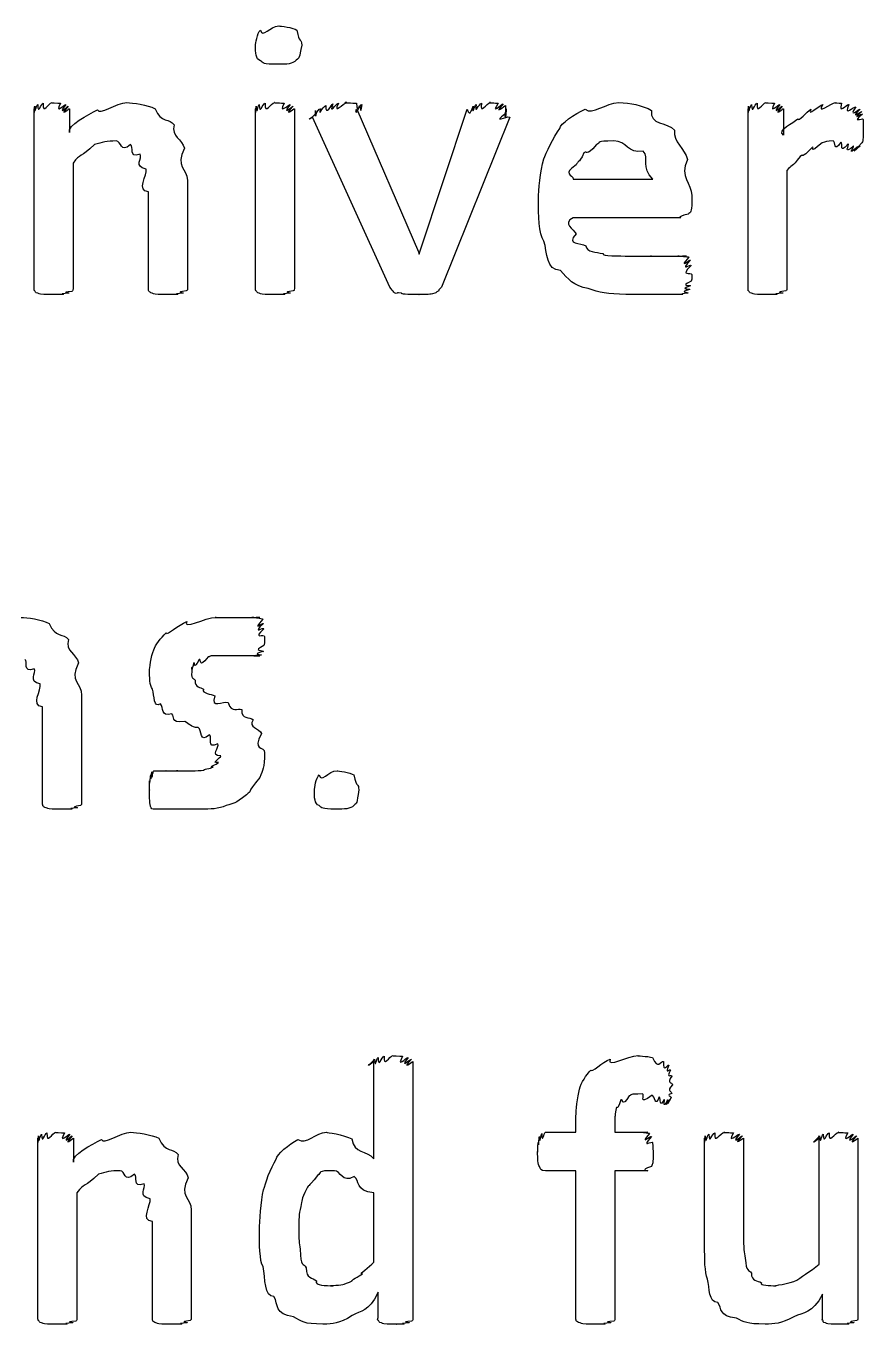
# Model space of a CAD drawing. Header units: millimetres. Extents: x 0 to 216, y 0 to 279.
# Drawn here: x 52.51 to 60.21, y 57.65 to 69.59 of the extents above; entities that cross this region are included whole.
import ezdxf

# ---------------------------------------------------------------- set-up
doc = ezdxf.new("R2010")
doc.units = ezdxf.units.MM
doc.layers.get('0').update_dxf_attribs({"linetype": 'CONTINUOUS'})

msp = doc.modelspace()

# ---------------------------------------------------------------- linework, layer by layer
at = {"color": 0}
for p, q in [((55.0471, 69.4147), (55.0471, 69.4147)), ((52.5847, 67.1766), (52.5847, 68.8301)), ((52.9096, 68.8301), (52.9096, 68.6096)), ((54.6227, 67.1766), (54.6227, 68.8301)), ((54.9811, 68.8301), (54.9811, 67.1766)), ((55.5554, 68.8248), (56.1234, 67.5128)), ((56.1344, 67.5128), (56.5697, 68.8248)), ((56.9281, 68.8301), (56.9281, 68.8301)), ((59.1552, 67.1766), (59.1552, 68.8301)), ((59.4801, 68.8301), (59.4801, 68.5878)), ((55.8588, 67.1876), (55.1476, 68.7532)), ((56.9613, 68.7532), (56.333, 67.1876)), ((60.2135, 68.6484), (60.2135, 68.6484)), ((52.9428, 68.3288), (52.9428, 67.1766)), ((59.5133, 68.2625), (59.5133, 67.1766)), ((53.9958, 68.1687), (53.9958, 67.1766)), ((57.5455, 68.18), (58.2785, 68.18)), ((53.6374, 67.1766), (53.6374, 68.0642)), ((58.637, 68.0311), (58.637, 67.9704)), ((58.5322, 67.8272), (57.5455, 67.8272)), ((56.1234, 67.5128), (56.1287, 67.491)), ((56.1287, 67.491), (56.1344, 67.5128)), ((53.0214, 63.4326), (53.0214, 62.4403)), ((52.663, 62.4403), (52.663, 63.3278)), ((54.7053, 62.9035), (54.7053, 62.9035)), ((55.572, 62.5616), (55.572, 62.5616)), ((55.7114, 59.1689), (55.7114, 60.0618)), ((56.0698, 60.0618), (56.0698, 57.7024)), ((58.4592, 59.847), (58.4592, 59.847)), ((57.5716, 59.4113), (57.5716, 59.5602)), ((57.93, 59.5217), (57.93, 59.4113)), ((57.2904, 59.4113), (57.5716, 59.4113)), ((57.93, 59.4113), (58.233, 59.4113)), ((52.6203, 57.7024), (52.6203, 59.3563)), ((52.9456, 59.3563), (52.9456, 59.1358)), ((58.7555, 58.3696), (58.7555, 59.3563)), ((59.1136, 59.3563), (59.1136, 58.4687)), ((59.8082, 58.1988), (59.8082, 59.3563)), ((60.1666, 59.3563), (60.1666, 57.7024)), ((57.5716, 59.0585), (57.2904, 59.0585)), ((57.5716, 57.7024), (57.5716, 59.0585)), ((58.233, 59.0585), (57.93, 59.0585)), ((57.93, 59.0585), (57.93, 57.7024)), ((52.9788, 58.8546), (52.9788, 57.7024)), ((55.7114, 58.2154), (55.7114, 58.8546)), ((54.0314, 58.6948), (54.0314, 57.7024)), ((53.6734, 57.7024), (53.6734, 58.59)), ((55.7498, 57.7081), (55.7498, 57.9395)), ((59.8413, 57.7024), (59.8413, 57.9229))]:
    msp.add_line(p, q, dxfattribs=at)
for points in [[(54.6227, 69.4147), (54.6227, 69.4214), (54.6365, 69.5262), (54.6668, 69.5523)], [(54.6668, 69.5523), (54.6848, 69.4725), (54.7564, 69.5911), (54.8375, 69.5911)], [(54.8375, 69.5911), (54.846, 69.5911), (54.9727, 69.5773), (55.003, 69.5523)], [(55.003, 69.5523), (55.0224, 69.4256), (55.0471, 69.4835), (55.0471, 69.4147)], [(54.6668, 69.2711), (54.6227, 69.2848), (54.6227, 69.3441), (54.6227, 69.4147)], [(55.0471, 69.4147), (55.0224, 69.2891), (55.0305, 69.3014), (54.9973, 69.2767)], [(54.9973, 69.2767), (54.9603, 69.2383), (54.912, 69.2383), (54.8322, 69.2383)], [(54.8322, 69.2383), (54.6806, 69.2383), (54.6957, 69.2492), (54.6668, 69.2711)], [(52.5847, 68.8301), (52.5847, 68.738), (52.5861, 68.8439), (52.59, 68.8523)], [(52.59, 68.8523), (52.5914, 68.7532), (52.6023, 68.8647), (52.6175, 68.8689)], [(52.6175, 68.8689), (52.6203, 68.7641), (52.6479, 68.8799), (52.6673, 68.8799)], [(52.6673, 68.8799), (52.6616, 68.767), (52.717, 68.8855), (52.7498, 68.8855)], [(52.7498, 68.8855), (52.7237, 68.8855), (52.8052, 68.8827), (52.8271, 68.8799)], [(52.8271, 68.8799), (52.7678, 68.7641), (52.8655, 68.8756), (52.8768, 68.8689)], [(52.8768, 68.8689), (52.79, 68.7532), (52.8948, 68.859), (52.8987, 68.8523)], [(52.8987, 68.8523), (52.801, 68.738), (52.9096, 68.8372), (52.9096, 68.8301)], [(52.9096, 68.6096), (52.8891, 68.6788), (53.0835, 68.7751), (53.1689, 68.8192)], [(53.1689, 68.8192), (53.1798, 68.767), (53.3467, 68.8855), (53.4388, 68.8855)], [(53.4388, 68.8855), (53.4913, 68.8855), (53.6279, 68.8661), (53.6981, 68.8301)], [(53.6981, 68.8301), (53.7531, 68.694), (53.8304, 68.7433), (53.8745, 68.6816)], [(54.6227, 68.8301), (54.6227, 68.738), (54.6241, 68.8439), (54.6283, 68.8523)], [(54.6283, 68.8523), (54.6336, 68.7532), (54.6446, 68.8647), (54.6559, 68.8689)], [(54.6559, 68.8689), (54.6587, 68.7641), (54.6887, 68.8799), (54.7109, 68.8799)], [(54.7109, 68.8799), (54.7067, 68.767), (54.7659, 68.8855), (54.7991, 68.8855)], [(54.7991, 68.8855), (54.7769, 68.8855), (54.8651, 68.8827), (54.8873, 68.8799)], [(54.8873, 68.8799), (54.8238, 68.7641), (54.9314, 68.8756), (54.9423, 68.8689)], [(54.9423, 68.8689), (54.8499, 68.7532), (54.966, 68.859), (54.9698, 68.8523)], [(54.9698, 68.8523), (54.8612, 68.738), (54.9811, 68.8372), (54.9811, 68.8301)], [(55.1751, 68.8139), (55.1699, 68.7268), (55.1889, 68.8262), (55.2192, 68.8301)], [(55.1808, 68.7917), (55.1699, 68.7158), (55.1751, 68.8097), (55.1751, 68.8139)], [(55.2192, 68.8301), (55.1988, 68.7419), (55.2358, 68.8495), (55.269, 68.858)], [(55.269, 68.858), (55.2648, 68.7557), (55.324, 68.8703), (55.335, 68.8742)], [(55.335, 68.8742), (55.2909, 68.7641), (55.3653, 68.8799), (55.3847, 68.8799)], [(55.3847, 68.8799), (55.3311, 68.767), (55.4316, 68.8855), (55.462, 68.8855)], [(55.462, 68.8855), (55.397, 68.8855), (55.5279, 68.8827), (55.5502, 68.8799)], [(55.5777, 68.8523), (55.5336, 68.738), (55.5473, 68.8358), (55.5554, 68.8248)], [(55.5502, 68.8799), (55.5583, 68.7641), (55.5886, 68.8756), (55.5995, 68.8689)], [(55.5995, 68.8689), (55.5805, 68.7532), (55.6024, 68.859), (55.5777, 68.8523)], [(56.5697, 68.8248), (56.599, 68.738), (56.6166, 68.8439), (56.6251, 68.8523)], [(56.6251, 68.8523), (56.6138, 68.7532), (56.6416, 68.8647), (56.6526, 68.8689)], [(56.6526, 68.8689), (56.636, 68.7641), (56.6801, 68.8799), (56.702, 68.8799)], [(56.702, 68.8799), (56.6801, 68.767), (56.7517, 68.8855), (56.7849, 68.8855)], [(56.7849, 68.8855), (56.7422, 68.8855), (56.8371, 68.8827), (56.8565, 68.8799)], [(56.8565, 68.8799), (56.7792, 68.7641), (56.8896, 68.877), (56.9006, 68.8742)], [(56.9006, 68.8742), (56.8015, 68.7557), (56.9186, 68.8647), (56.9225, 68.858)], [(56.9225, 68.7973), (56.9225, 68.7049), (56.92, 68.7874), (56.9172, 68.7807)], [(56.9225, 68.858), (56.9253, 68.7419), (56.9281, 68.8414), (56.9281, 68.8301)], [(56.9281, 68.8139), (56.9253, 68.7158), (56.9253, 68.804), (56.9225, 68.7973)], [(56.9281, 68.8301), (56.9253, 68.7268), (56.9281, 68.8206), (56.9281, 68.8139)], [(57.4241, 68.6484), (57.4202, 68.6869), (57.5635, 68.7836), (57.6559, 68.8248)], [(57.6559, 68.8248), (57.7219, 68.767), (57.8499, 68.8855), (57.9646, 68.8855)], [(57.9646, 68.8855), (58.0704, 68.8855), (58.1822, 68.8605), (58.2676, 68.8139)], [(58.2676, 68.8139), (58.2401, 68.676), (58.4218, 68.7091), (58.4771, 68.6319)], [(59.1552, 68.8301), (59.1552, 68.738), (59.1566, 68.8439), (59.1605, 68.8523)], [(59.1605, 68.8523), (59.1619, 68.7532), (59.1728, 68.8647), (59.188, 68.8689)], [(59.188, 68.8689), (59.1908, 68.7641), (59.2183, 68.8799), (59.2377, 68.8799)], [(59.2377, 68.8799), (59.2321, 68.767), (59.2875, 68.8855), (59.3203, 68.8855)], [(59.3203, 68.8855), (59.2942, 68.8855), (59.3757, 68.8827), (59.3975, 68.8799)], [(59.3975, 68.8799), (59.3383, 68.7641), (59.436, 68.8756), (59.4473, 68.8689)], [(59.4473, 68.8689), (59.3605, 68.7532), (59.4653, 68.859), (59.4692, 68.8523)], [(59.4692, 68.8523), (59.3714, 68.738), (59.4801, 68.8372), (59.4801, 68.8301)], [(59.6124, 68.7366), (59.6209, 68.7049), (59.6967, 68.8026), (59.7337, 68.8248)], [(59.7337, 68.8248), (59.6953, 68.749), (59.8068, 68.8605), (59.8442, 68.8689)], [(59.8442, 68.8689), (59.7726, 68.767), (59.9225, 68.8855), (59.9599, 68.8855)], [(59.9599, 68.8855), (59.9405, 68.8855), (59.993, 68.8827), (60.0149, 68.8799)], [(60.0149, 68.8799), (59.9846, 68.7641), (60.059, 68.8756), (60.0812, 68.8689)], [(60.0812, 68.8689), (60.0329, 68.749), (60.1278, 68.8538), (60.1472, 68.8467)], [(60.1472, 68.8467), (60.0699, 68.7338), (60.1775, 68.8315), (60.1857, 68.8248)], [(60.1857, 68.8248), (60.0837, 68.7201), (60.1984, 68.8097), (60.2022, 68.8026)], [(60.2022, 68.8026), (60.0922, 68.7091), (60.2079, 68.7917), (60.2079, 68.7807)], [(53.8745, 68.6816), (53.8413, 68.5726), (53.9489, 68.5504), (53.9679, 68.4664)], [(55.1476, 68.7532), (55.0594, 68.694), (55.1836, 68.7807), (55.1808, 68.7917)], [(56.9172, 68.7807), (56.8015, 68.6897), (56.9309, 68.7641), (56.9613, 68.7532)], [(59.4801, 68.5878), (59.4198, 68.6319), (59.5711, 68.6992), (59.6124, 68.7366)], [(60.2079, 68.7807), (60.095, 68.6869), (60.2135, 68.7532), (60.2135, 68.731)], [(60.2135, 68.731), (60.2135, 68.6456), (60.2135, 68.6841), (60.2135, 68.6484)], [(57.2752, 68.3673), (57.2946, 68.4142), (57.361, 68.5712), (57.4241, 68.6484)], [(58.4771, 68.6319), (58.4673, 68.5214), (58.572, 68.4636), (58.5982, 68.3616)], [(60.2135, 68.5655), (60.2135, 68.5327), (60.2093, 68.5271), (60.2022, 68.5161)], [(60.2135, 68.6484), (60.2135, 68.5768), (60.2135, 68.5878), (60.2135, 68.5655)], [(53.1414, 68.4996), (53.0105, 68.374), (53.0119, 68.4237), (52.9428, 68.3288)], [(53.3396, 68.5327), (53.2571, 68.5327), (53.2074, 68.5214), (53.1414, 68.4996)], [(53.4719, 68.4996), (53.3742, 68.4142), (53.3908, 68.5327), (53.3396, 68.5327)], [(53.5601, 68.4114), (53.4472, 68.374), (53.5079, 68.4802), (53.4719, 68.4996)], [(53.9679, 68.4664), (53.8773, 68.29), (53.9958, 68.2858), (53.9958, 68.1687)], [(57.7603, 68.4996), (57.6559, 68.374), (57.6778, 68.4555), (57.6446, 68.4223)], [(57.9205, 68.5327), (57.7465, 68.5327), (57.8072, 68.5214), (57.7603, 68.4996)], [(58.1903, 68.4389), (58.0443, 68.4142), (58.0415, 68.5327), (57.9205, 68.5327)], [(58.2785, 68.18), (58.1656, 68.29), (58.2524, 68.3754), (58.1903, 68.4389)], [(59.7447, 68.472), (59.6318, 68.3563), (59.6745, 68.4251), (59.6346, 68.3891)], [(59.8385, 68.5161), (59.6981, 68.3962), (59.7778, 68.4939), (59.7447, 68.472)], [(59.9376, 68.5327), (59.8784, 68.5327), (59.8717, 68.5271), (59.8385, 68.5161)], [(60.0093, 68.5214), (59.9376, 68.4142), (59.9627, 68.5327), (59.9376, 68.5327)], [(60.0756, 68.5052), (59.9846, 68.4029), (60.0343, 68.5176), (60.0093, 68.5214)], [(60.1253, 68.4886), (60.022, 68.392), (60.0936, 68.501), (60.0756, 68.5052)], [(60.1638, 68.483), (60.0509, 68.381), (60.1391, 68.4844), (60.1253, 68.4886)], [(60.1857, 68.4886), (60.0728, 68.381), (60.1747, 68.483), (60.1638, 68.483)], [(60.2022, 68.5161), (60.0837, 68.392), (60.1927, 68.4953), (60.1857, 68.4886)], [(53.6152, 68.2734), (53.4956, 68.2971), (53.5852, 68.374), (53.5601, 68.4114)], [(57.2258, 67.9979), (57.2258, 68.0766), (57.2424, 68.2569), (57.2752, 68.3673)], [(57.6446, 68.4223), (57.5924, 68.3122), (57.591, 68.3563), (57.573, 68.3122)], [(58.5982, 68.3616), (58.5184, 68.1976), (58.637, 68.1482), (58.637, 68.0311)], [(59.6346, 68.3891), (59.5545, 68.2858), (59.5574, 68.3137), (59.5133, 68.2625)], [(53.6374, 68.0642), (53.5217, 68.0724), (53.6293, 68.2212), (53.6152, 68.2734)], [(57.573, 68.3122), (57.4379, 68.2265), (57.5455, 68.2265), (57.5455, 68.18)], [(57.2752, 67.612), (57.2258, 67.6755), (57.2258, 67.8505), (57.2258, 67.9979)], [(58.637, 67.9704), (58.637, 67.8713), (58.626, 67.8822), (58.6038, 67.86)], [(58.6038, 67.86), (58.4743, 67.8272), (58.5569, 67.8272), (58.5322, 67.8272)], [(57.5455, 67.8272), (57.4379, 67.7718), (57.5539, 67.7224), (57.573, 67.6783)], [(57.4298, 67.3421), (57.2946, 67.3421), (57.3112, 67.5047), (57.2752, 67.612)], [(57.573, 67.6783), (57.4753, 67.5693), (57.6199, 67.601), (57.6612, 67.5679)], [(57.6612, 67.5679), (57.6735, 67.5072), (57.755, 67.5143), (57.821, 67.4963)], [(57.821, 67.4963), (57.8058, 67.4744), (57.967, 67.4744), (58.0637, 67.4744)], [(58.0637, 67.4744), (58.0969, 67.4744), (58.2083, 67.4744), (58.2676, 67.4744)], [(58.2676, 67.4744), (58.214, 67.4744), (58.3752, 67.4744), (58.4165, 67.4744)], [(58.4165, 67.4744), (58.4165, 67.4744), (58.4951, 67.4744), (58.5212, 67.4744)], [(58.5212, 67.4744), (58.4715, 67.4744), (58.572, 67.4744), (58.5872, 67.4744)], [(58.5872, 67.4744), (58.4962, 67.4744), (58.6052, 67.4702), (58.6094, 67.4631)], [(58.6094, 67.4631), (58.5075, 67.3446), (58.6218, 67.4494), (58.626, 67.4356)], [(58.626, 67.4356), (58.5156, 67.3199), (58.6313, 67.4081), (58.6313, 67.3862)], [(58.6313, 67.3862), (58.5184, 67.2758), (58.637, 67.3365), (58.637, 67.3033)], [(57.6834, 67.1766), (57.5483, 67.1946), (57.4985, 67.2677), (57.4298, 67.3421)], [(58.637, 67.3033), (58.637, 67.2207), (58.6341, 67.2606), (58.6313, 67.2426)], [(52.59, 67.1544), (52.5847, 67.1505), (52.5847, 67.1682), (52.5847, 67.1766)], [(52.6175, 67.1326), (52.5956, 67.1354), (52.597, 67.1463), (52.59, 67.1544)], [(52.6729, 67.1216), (52.6203, 67.1241), (52.6313, 67.1283), (52.6175, 67.1326)], [(52.9043, 67.1326), (52.7858, 67.1241), (52.874, 67.1241), (52.8493, 67.1216)], [(52.9318, 67.1491), (52.8119, 67.1354), (52.9181, 67.1393), (52.9043, 67.1326)], [(52.9428, 67.1766), (52.9399, 67.1463), (52.9389, 67.1558), (52.9318, 67.1491)], [(53.643, 67.1491), (53.6388, 67.1463), (53.6374, 67.1657), (53.6374, 67.1766)], [(53.6706, 67.1326), (53.6497, 67.1354), (53.6497, 67.1449), (53.643, 67.1491)], [(53.7256, 67.1216), (53.6758, 67.1241), (53.6843, 67.1283), (53.6706, 67.1326)], [(53.957, 67.1326), (53.8413, 67.1241), (53.9267, 67.1241), (53.902, 67.1216)], [(53.9845, 67.1544), (53.866, 67.1354), (53.9708, 67.1393), (53.957, 67.1326)], [(53.9958, 67.1766), (53.9958, 67.1505), (53.9916, 67.1615), (53.9845, 67.1544)], [(54.6283, 67.1544), (54.6227, 67.1505), (54.6227, 67.1682), (54.6227, 67.1766)], [(54.6559, 67.1326), (54.6336, 67.1354), (54.635, 67.1463), (54.6283, 67.1544)], [(54.7109, 67.1216), (54.6587, 67.1241), (54.6696, 67.1283), (54.6559, 67.1326)], [(54.9423, 67.1326), (54.8238, 67.1241), (54.912, 67.1241), (54.8873, 67.1216)], [(54.9698, 67.1544), (54.8499, 67.1354), (54.9561, 67.1393), (54.9423, 67.1326)], [(54.9811, 67.1766), (54.9783, 67.1505), (54.9769, 67.1615), (54.9698, 67.1544)], [(55.9248, 67.1326), (55.8973, 67.1241), (55.8945, 67.1463), (55.8588, 67.1876)], [(55.9636, 67.1326), (55.9153, 67.1354), (55.9361, 67.1393), (55.9248, 67.1326)], [(56.0243, 67.1216), (55.9442, 67.1241), (55.9774, 67.1283), (55.9636, 67.1326)], [(56.2723, 67.1326), (56.2391, 67.1241), (56.2363, 67.1241), (56.2116, 67.1216)], [(56.3107, 67.1544), (56.2723, 67.1354), (56.2903, 67.1393), (56.2723, 67.1326)], [(56.333, 67.1876), (56.2903, 67.1505), (56.3217, 67.1615), (56.3107, 67.1544)], [(58.0305, 67.1216), (57.8651, 67.1216), (57.7825, 67.1393), (57.6834, 67.1766)], [(58.6038, 67.1326), (58.4937, 67.1216), (58.5819, 67.1216), (58.5488, 67.1216)], [(58.6204, 67.1657), (58.5047, 67.1393), (58.6109, 67.1435), (58.6038, 67.1326)], [(58.626, 67.1985), (58.5114, 67.1615), (58.6232, 67.1766), (58.6204, 67.1657)], [(58.6313, 67.2426), (58.5156, 67.1876), (58.6285, 67.2123), (58.626, 67.1985)], [(59.1605, 67.1544), (59.1552, 67.1505), (59.1552, 67.1682), (59.1552, 67.1766)], [(59.188, 67.1326), (59.1661, 67.1354), (59.1675, 67.1463), (59.1605, 67.1544)], [(59.2434, 67.1216), (59.1908, 67.1241), (59.2018, 67.1283), (59.188, 67.1326)], [(59.4748, 67.1326), (59.3563, 67.1241), (59.4445, 67.1241), (59.4198, 67.1216)], [(59.5023, 67.1544), (59.3824, 67.1354), (59.4886, 67.1393), (59.4748, 67.1326)], [(59.5133, 67.1766), (59.5104, 67.1505), (59.5094, 67.1615), (59.5023, 67.1544)], [(52.7611, 67.1216), (52.6687, 67.1216), (52.6976, 67.1216), (52.6729, 67.1216)], [(52.8493, 67.1216), (52.7389, 67.1216), (52.7967, 67.1216), (52.7611, 67.1216)], [(53.8194, 67.1216), (53.7228, 67.1216), (53.7503, 67.1216), (53.7256, 67.1216)], [(53.902, 67.1216), (53.793, 67.1216), (53.8522, 67.1216), (53.8194, 67.1216)], [(54.7991, 67.1216), (54.7067, 67.1216), (54.7356, 67.1216), (54.7109, 67.1216)], [(54.8873, 67.1216), (54.7769, 67.1216), (54.8351, 67.1216), (54.7991, 67.1216)], [(56.1178, 67.1216), (55.9964, 67.1216), (56.049, 67.1216), (56.0243, 67.1216)], [(56.2116, 67.1216), (56.0698, 67.1216), (56.1538, 67.1216), (56.1178, 67.1216)], [(58.2454, 67.1216), (58.0746, 67.1216), (58.1078, 67.1216), (58.0305, 67.1216)], [(58.4218, 67.1216), (58.324, 67.1216), (58.3117, 67.1216), (58.2454, 67.1216)], [(58.5488, 67.1216), (58.4274, 67.1216), (58.4729, 67.1216), (58.4218, 67.1216)], [(59.3316, 67.1216), (59.2391, 67.1216), (59.2681, 67.1216), (59.2434, 67.1216)], [(59.4198, 67.1216), (59.3094, 67.1216), (59.3672, 67.1216), (59.3316, 67.1216)], [(52.4648, 64.1491), (52.517, 64.1491), (52.6535, 64.1297), (52.7237, 64.0941)], [(53.9888, 64.1103), (53.9517, 64.0306), (54.1556, 64.1491), (54.259, 64.1491)], [(54.259, 64.1491), (54.2163, 64.1491), (54.3472, 64.1491), (54.3913, 64.1491)], [(54.3913, 64.1491), (54.4216, 64.1491), (54.4752, 64.1491), (54.5123, 64.1491)], [(54.5123, 64.1491), (54.4961, 64.1491), (54.58, 64.1491), (54.6061, 64.1491)], [(54.6061, 64.1491), (54.5469, 64.1491), (54.6502, 64.1491), (54.6612, 64.1491)], [(54.6612, 64.1491), (54.573, 64.1491), (54.6848, 64.1435), (54.6887, 64.1325)], [(52.7237, 64.0941), (52.7787, 63.9576), (52.856, 64.0073), (52.9001, 63.9452)], [(53.8014, 64.0059), (53.8014, 63.9794), (53.9143, 64.0842), (53.9888, 64.1103)], [(54.6887, 64.1325), (54.58, 64.0084), (54.6943, 64.1078), (54.6943, 64.0941)], [(54.6943, 64.0941), (54.5842, 63.9837), (54.7, 64.0662), (54.7, 64.0443)], [(54.7, 64.0443), (54.5867, 63.9424), (54.7053, 64.0016), (54.7053, 63.9727)], [(52.9001, 63.9452), (52.8669, 63.8362), (52.9745, 63.8143), (52.9939, 63.73)], [(53.6857, 63.8514), (53.6981, 63.8912), (53.7489, 63.9618), (53.8014, 64.0059)], [(54.7053, 63.9727), (54.7053, 63.8845), (54.7028, 63.9149), (54.7, 63.8898)], [(53.6469, 63.6693), (53.6469, 63.6598), (53.6593, 63.7963), (53.6857, 63.8514)], [(54.1874, 63.7854), (54.0907, 63.6669), (54.1267, 63.7741), (54.1045, 63.7632)], [(54.3084, 63.7963), (54.1609, 63.7963), (54.223, 63.7921), (54.1874, 63.7854)], [(54.4463, 63.7963), (54.3747, 63.7963), (54.3595, 63.7963), (54.3084, 63.7963)], [(54.5511, 63.7963), (54.4544, 63.7963), (54.4862, 63.7963), (54.4463, 63.7963)], [(54.6227, 63.7963), (54.5137, 63.7963), (54.58, 63.7963), (54.5511, 63.7963)], [(54.6612, 63.7963), (54.5511, 63.7963), (54.6407, 63.7963), (54.6227, 63.7963)], [(54.6777, 63.8016), (54.5648, 63.7963), (54.6682, 63.7963), (54.6612, 63.7963)], [(54.6943, 63.8348), (54.5758, 63.8073), (54.6848, 63.8087), (54.6777, 63.8016)], [(54.7, 63.8898), (54.5842, 63.8362), (54.6971, 63.8485), (54.6943, 63.8348)], [(52.5861, 63.675), (52.4729, 63.6379), (52.5336, 63.7438), (52.4979, 63.7632)], [(52.6411, 63.537), (52.5212, 63.5607), (52.6108, 63.6379), (52.5861, 63.675)], [(52.9939, 63.73), (52.9029, 63.5536), (53.0214, 63.5497), (53.0214, 63.4326)], [(53.6744, 63.4877), (53.6469, 63.5233), (53.6469, 63.5991), (53.6469, 63.6693)], [(54.0551, 63.73), (54.0247, 63.6228), (54.0385, 63.7053), (54.0385, 63.6916)], [(54.0385, 63.6916), (54.0247, 63.5607), (54.0466, 63.6034), (54.066, 63.5702)], [(54.1045, 63.7632), (54.0466, 63.6489), (54.066, 63.7438), (54.0551, 63.73)], [(54.066, 63.5702), (54.066, 63.4986), (54.1129, 63.5123), (54.1433, 63.4877)], [(52.663, 63.3278), (52.5473, 63.336), (52.6549, 63.4848), (52.6411, 63.537)], [(53.7464, 63.3554), (53.6829, 63.3028), (53.6924, 63.4351), (53.6744, 63.4877)], [(54.1433, 63.4877), (54.1281, 63.4503), (54.2107, 63.445), (54.2477, 63.427)], [(54.2477, 63.427), (54.205, 63.2961), (54.3278, 63.3885), (54.3691, 63.3663)], [(53.8508, 63.2615), (53.7464, 63.2298), (53.7792, 63.318), (53.7464, 63.3554)], [(54.3691, 63.3663), (54.4079, 63.2562), (54.4544, 63.325), (54.4961, 63.3003)], [(53.9722, 63.1899), (53.8233, 63.179), (53.891, 63.2354), (53.8508, 63.2615)], [(54.0935, 63.1349), (54.0247, 63.1377), (54.0163, 63.1705), (53.9722, 63.1899)], [(54.4961, 63.3003), (54.4876, 63.2037), (54.5705, 63.2425), (54.6005, 63.2065)], [(54.6005, 63.2065), (54.5511, 63.1349), (54.6587, 63.1306), (54.6777, 63.0798)], [(54.1983, 63.0686), (54.1016, 62.9832), (54.1334, 63.1155), (54.0935, 63.1349)], [(54.2756, 62.986), (54.1651, 62.9363), (54.2315, 63.0467), (54.1983, 63.0686)], [(54.6777, 63.0798), (54.5867, 62.9172), (54.7053, 62.9722), (54.7053, 62.9035)], [(54.3031, 62.8756), (54.2011, 62.8731), (54.2932, 62.9557), (54.2756, 62.986)], [(54.2809, 62.8153), (54.2011, 62.8068), (54.3031, 62.8537), (54.3031, 62.8756)], [(54.7053, 62.9035), (54.7053, 62.7627), (54.6901, 62.7433), (54.6612, 62.6773)], [(53.6582, 62.6992), (53.6582, 62.6085), (53.6649, 62.7228), (53.6691, 62.7271)], [(53.6691, 62.7271), (53.6649, 62.6195), (53.6773, 62.738), (53.6857, 62.738)], [(53.6857, 62.738), (53.6829, 62.738), (53.7104, 62.738), (53.7298, 62.738)], [(53.7298, 62.738), (53.7242, 62.738), (53.7753, 62.738), (53.8014, 62.738)], [(53.8014, 62.738), (53.7792, 62.738), (53.8649, 62.738), (53.9062, 62.738)], [(53.9062, 62.738), (53.8593, 62.738), (53.9916, 62.738), (54.0438, 62.738)], [(54.0438, 62.738), (54.0688, 62.738), (54.1182, 62.7394), (54.1486, 62.7433)], [(54.1486, 62.7433), (54.132, 62.7489), (54.2092, 62.7599), (54.2315, 62.7712)], [(54.2315, 62.7712), (54.1761, 62.7712), (54.2699, 62.7959), (54.2809, 62.8153)], [(55.2083, 62.6992), (55.2221, 62.6195), (55.2923, 62.738), (55.3738, 62.738)], [(55.3738, 62.738), (55.3766, 62.738), (55.4976, 62.7242), (55.5279, 62.6992)], [(53.6469, 62.6442), (53.6497, 62.5796), (53.654, 62.6844), (53.6582, 62.6992)], [(53.6469, 62.5616), (53.6469, 62.5355), (53.6469, 62.6223), (53.6469, 62.6442)], [(54.6612, 62.6773), (54.5317, 62.5175), (54.5952, 62.5616), (54.5402, 62.5175)], [(55.1642, 62.5616), (55.1642, 62.5725), (55.178, 62.6773), (55.2083, 62.6992)], [(55.5279, 62.6992), (55.553, 62.5725), (55.572, 62.6304), (55.572, 62.5616)], [(53.6526, 62.4293), (53.6469, 62.4473), (53.6469, 62.5066), (53.6469, 62.5616)], [(54.5402, 62.5175), (54.4255, 62.4293), (54.4255, 62.4403), (54.3525, 62.4184)], [(55.2083, 62.4184), (55.1642, 62.4321), (55.1642, 62.4914), (55.1642, 62.5616)], [(55.572, 62.5616), (55.553, 62.4321), (55.5569, 62.4431), (55.5279, 62.4184)], [(52.6687, 62.4127), (52.6644, 62.4099), (52.663, 62.4293), (52.663, 62.4403)], [(52.6962, 62.3962), (52.6754, 62.399), (52.6754, 62.4085), (52.6687, 62.4127)], [(52.7512, 62.3852), (52.7018, 62.388), (52.7099, 62.3919), (52.6962, 62.3962)], [(52.8451, 62.3852), (52.7484, 62.3852), (52.7763, 62.3852), (52.7512, 62.3852)], [(52.9276, 62.3852), (52.8189, 62.3852), (52.8782, 62.3852), (52.8451, 62.3852)], [(52.983, 62.3962), (52.8669, 62.388), (52.9527, 62.388), (52.9276, 62.3852)], [(53.0105, 62.4184), (52.892, 62.399), (52.9967, 62.4032), (52.983, 62.3962)], [(53.0214, 62.4403), (53.0214, 62.4141), (53.0172, 62.4251), (53.0105, 62.4184)], [(53.6801, 62.3852), (53.6582, 62.3852), (53.6593, 62.399), (53.6526, 62.4293)], [(53.7408, 62.3852), (53.6829, 62.3852), (53.6938, 62.3852), (53.6801, 62.3852)], [(53.8346, 62.3852), (53.7351, 62.3852), (53.7655, 62.3852), (53.7408, 62.3852)], [(53.9669, 62.3852), (53.8124, 62.3852), (53.8745, 62.3852), (53.8346, 62.3852)], [(54.1211, 62.3852), (54.0247, 62.3852), (54.0135, 62.3852), (53.9669, 62.3852)], [(54.3525, 62.4184), (54.2823, 62.3852), (54.205, 62.3852), (54.1211, 62.3852)], [(55.3628, 62.3852), (55.2221, 62.3852), (55.2372, 62.3962), (55.2083, 62.4184)], [(55.5279, 62.4184), (55.4951, 62.3852), (55.4426, 62.3852), (55.3628, 62.3852)], [(55.7114, 60.0618), (55.5957, 59.9694), (55.7128, 60.0756), (55.717, 60.0837)], [(55.717, 60.0837), (55.7237, 59.9846), (55.7347, 60.0964), (55.7498, 60.1003)], [(55.7498, 60.1003), (55.7526, 59.9916), (55.783, 60.1073), (55.8052, 60.1116)], [(55.8052, 60.1116), (55.7967, 59.9983), (55.8546, 60.1169), (55.8878, 60.1169)], [(55.8878, 60.1169), (55.8669, 60.1169), (55.9537, 60.114), (55.976, 60.1116)], [(55.976, 60.1116), (55.911, 59.9916), (56.0144, 60.1031), (56.0257, 60.1003)], [(56.0257, 60.1003), (55.9375, 59.9846), (56.0504, 60.0908), (56.0585, 60.0837)], [(56.0585, 60.0837), (55.9513, 59.9694), (56.0698, 60.0685), (56.0698, 60.0618)], [(57.7095, 59.9846), (57.7109, 59.9542), (57.8157, 60.0618), (57.8859, 60.0837)], [(57.8859, 60.0837), (57.8541, 59.9983), (58.0457, 60.1169), (58.1448, 60.1169)], [(58.1448, 60.1169), (58.1145, 60.1169), (58.233, 60.1116), (58.2771, 60.1003)], [(58.2771, 60.1003), (58.3212, 59.9765), (58.3544, 60.0756), (58.3766, 60.0618)], [(57.6047, 59.8082), (57.6185, 59.866), (57.6654, 59.9405), (57.7095, 59.9846)], [(58.3766, 60.0618), (58.3681, 59.9514), (58.4179, 60.0396), (58.426, 60.0287)], [(58.426, 60.0287), (58.3833, 59.9295), (58.4383, 60.0026), (58.4426, 59.9846)], [(58.4426, 59.9846), (58.3942, 59.8964), (58.4535, 59.9514), (58.4535, 59.9295)], [(58.4535, 59.9295), (58.3985, 59.8523), (58.4592, 59.8798), (58.4592, 59.847)], [(58.4592, 59.847), (58.3985, 59.7863), (58.4563, 59.7877), (58.4535, 59.7697)], [(57.5716, 59.5602), (57.5716, 59.6057), (57.5829, 59.738), (57.6047, 59.8082)], [(58.0623, 59.7475), (57.9864, 59.6276), (58.0072, 59.727), (57.985, 59.709)], [(58.1836, 59.7641), (58.0485, 59.7641), (58.0954, 59.7588), (58.0623, 59.7475)], [(58.2718, 59.7531), (58.1297, 59.6456), (58.2164, 59.7641), (58.1836, 59.7641)], [(58.3378, 59.7366), (58.2993, 59.6346), (58.2965, 59.7489), (58.2718, 59.7531)], [(58.3819, 59.7147), (58.335, 59.6209), (58.3558, 59.7285), (58.3378, 59.7366)], [(58.4482, 59.7309), (58.3875, 59.6166), (58.4383, 59.7172), (58.4316, 59.7147)], [(58.4535, 59.7697), (58.3942, 59.7531), (58.451, 59.7422), (58.4482, 59.7309)], [(57.9409, 59.6318), (57.9272, 59.5284), (57.93, 59.5658), (57.93, 59.5217)], [(57.985, 59.709), (57.9466, 59.5905), (57.9519, 59.665), (57.9409, 59.6318)], [(58.4151, 59.709), (58.3614, 59.6099), (58.3957, 59.7105), (58.3819, 59.7147)], [(58.4316, 59.7147), (58.3766, 59.6099), (58.4218, 59.709), (58.4151, 59.709)], [(52.6203, 59.3563), (52.6203, 59.2638), (52.6217, 59.37), (52.626, 59.3781)], [(52.626, 59.3781), (52.6274, 59.279), (52.6383, 59.3908), (52.6535, 59.3947)], [(52.6535, 59.3947), (52.6563, 59.2899), (52.6838, 59.406), (52.7032, 59.406)], [(52.7032, 59.406), (52.6976, 59.2928), (52.7526, 59.4113), (52.7858, 59.4113)], [(52.7858, 59.4113), (52.7597, 59.4113), (52.8408, 59.4085), (52.863, 59.406)], [(52.863, 59.406), (52.8038, 59.2899), (52.9015, 59.4018), (52.9124, 59.3947)], [(52.9124, 59.3947), (52.8257, 59.279), (52.9304, 59.3852), (52.9347, 59.3781)], [(52.9347, 59.3781), (52.8366, 59.2638), (52.9456, 59.363), (52.9456, 59.3563)], [(53.2045, 59.3453), (53.2158, 59.2928), (53.3823, 59.4113), (53.4748, 59.4113)], [(53.4748, 59.4113), (53.527, 59.4113), (53.6635, 59.3919), (53.7337, 59.3563)], [(55.0115, 59.3453), (55.0884, 59.2928), (55.1766, 59.4113), (55.276, 59.4113)], [(55.276, 59.4113), (55.2718, 59.4113), (55.4373, 59.3908), (55.5075, 59.3506)], [(57.2244, 59.3178), (57.2258, 59.2529), (57.2311, 59.3577), (57.2354, 59.3729)], [(57.2354, 59.3729), (57.2368, 59.2818), (57.2491, 59.3961), (57.2576, 59.4004)], [(57.2576, 59.4004), (57.2548, 59.2928), (57.2795, 59.4113), (57.2904, 59.4113)], [(58.233, 59.4113), (58.1367, 59.4113), (58.2454, 59.4071), (58.2496, 59.4004)], [(58.2496, 59.4004), (58.1477, 59.2818), (58.262, 59.3866), (58.2662, 59.3729)], [(58.2662, 59.3729), (58.1586, 59.2529), (58.2771, 59.3397), (58.2771, 59.3178)], [(58.7555, 59.3563), (58.7555, 59.2638), (58.7569, 59.37), (58.7608, 59.3781)], [(58.7608, 59.3781), (58.7664, 59.279), (58.7788, 59.3908), (58.7939, 59.3947)], [(58.7939, 59.3947), (58.7954, 59.2899), (58.8271, 59.406), (58.849, 59.406)], [(58.849, 59.406), (58.8395, 59.2928), (58.9001, 59.4113), (58.9372, 59.4113)], [(58.9372, 59.4113), (58.9097, 59.4113), (58.9979, 59.4085), (59.0201, 59.406)], [(59.0201, 59.406), (58.9538, 59.2899), (59.0599, 59.4018), (59.0751, 59.3947)], [(59.0751, 59.3947), (58.9827, 59.279), (59.0984, 59.3852), (59.1026, 59.3781)], [(59.1026, 59.3781), (58.994, 59.2681), (59.1136, 59.3672), (59.1136, 59.3563)], [(59.8082, 59.3563), (59.6925, 59.2638), (59.8096, 59.37), (59.8138, 59.3781)], [(59.8138, 59.3781), (59.8205, 59.279), (59.8318, 59.3908), (59.847, 59.3947)], [(59.847, 59.3947), (59.8495, 59.2899), (59.8798, 59.406), (59.902, 59.406)], [(59.902, 59.406), (59.8936, 59.2928), (59.9528, 59.4113), (59.9902, 59.4113)], [(59.9902, 59.4113), (59.9641, 59.4113), (60.0509, 59.4085), (60.0728, 59.406)], [(60.0728, 59.406), (60.0082, 59.2899), (60.1116, 59.4018), (60.1225, 59.3947)], [(60.1225, 59.3947), (60.0343, 59.279), (60.1472, 59.3852), (60.1557, 59.3781)], [(60.1557, 59.3781), (60.0481, 59.2638), (60.1666, 59.363), (60.1666, 59.3563)], [(52.9456, 59.1358), (52.9248, 59.2046), (53.1192, 59.3012), (53.2045, 59.3453)], [(53.7337, 59.3563), (53.7891, 59.2197), (53.866, 59.2695), (53.9101, 59.2074)], [(54.8128, 59.1633), (54.8157, 59.2088), (54.9342, 59.3037), (55.0115, 59.3453)], [(55.5075, 59.3506), (55.5293, 59.213), (55.645, 59.2487), (55.7114, 59.1689)], [(57.2188, 59.2349), (57.2188, 59.2088), (57.2202, 59.2956), (57.2244, 59.3178)], [(58.2771, 59.3178), (58.2799, 59.2088), (58.2828, 59.2681), (58.2828, 59.2349)], [(53.9101, 59.2074), (53.8773, 59.0984), (53.9845, 59.0765), (54.0039, 58.9926)], [(54.6971, 58.8821), (54.7095, 58.9333), (54.7606, 59.086), (54.8128, 59.1633)], [(57.2354, 59.0973), (57.2188, 59.1136), (57.2188, 59.1714), (57.2188, 59.2349)], [(58.2828, 59.2349), (58.2799, 59.1136), (58.2771, 59.1263), (58.2662, 59.0973)], [(53.177, 59.0254), (53.0461, 58.9001), (53.0475, 58.9499), (52.9788, 58.8546)], [(53.3756, 59.0585), (53.2927, 59.0585), (53.2433, 59.0476), (53.177, 59.0254)], [(53.5079, 59.0254), (53.4098, 58.94), (53.4264, 59.0585), (53.3756, 59.0585)], [(53.5961, 58.9372), (53.4829, 58.9001), (53.5436, 59.0063), (53.5079, 59.0254)], [(55.1931, 59.0144), (55.0912, 58.8821), (55.1187, 58.9442), (55.094, 58.8931)], [(55.3477, 59.0585), (55.1766, 59.0585), (55.2372, 59.0434), (55.1931, 59.0144)], [(55.5293, 59.0035), (55.415, 58.94), (55.4094, 59.0585), (55.3477, 59.0585)], [(55.7114, 58.8546), (55.5322, 58.8712), (55.5872, 58.9703), (55.5293, 59.0035)], [(57.2904, 59.0585), (57.241, 59.0585), (57.2463, 59.0709), (57.2354, 59.0973)], [(58.2662, 59.0973), (58.1448, 59.0585), (58.2468, 59.0585), (58.233, 59.0585)], [(53.6512, 58.7996), (53.5312, 58.8229), (53.6208, 58.9001), (53.5961, 58.9372)], [(54.0039, 58.9926), (53.9129, 58.8162), (54.0314, 58.8119), (54.0314, 58.6948)], [(55.094, 58.8931), (55.0404, 58.783), (55.0499, 58.7897), (55.039, 58.728)], [(53.6734, 58.59), (53.5573, 58.5982), (53.6649, 58.747), (53.6512, 58.7996)], [(54.6587, 58.5075), (54.6587, 58.5957), (54.671, 58.7721), (54.6971, 58.8821)], [(55.039, 58.728), (55.0182, 58.6574), (55.0224, 58.6024), (55.0224, 58.5403)], [(55.0224, 58.5403), (55.0182, 58.408), (55.0252, 58.4027), (55.0333, 58.3364)], [(54.6915, 58.1766), (54.6587, 58.2235), (54.6587, 58.3928), (54.6587, 58.5075)], [(59.1136, 58.4687), (59.1111, 58.342), (59.1192, 58.3089), (59.1301, 58.2538)], [(55.0333, 58.3364), (55.0362, 58.1614), (55.0623, 58.2164), (55.0884, 58.1656)], [(58.783, 58.0609), (58.7555, 58.1244), (58.7555, 58.2482), (58.7555, 58.3696)], [(54.791, 57.9011), (54.7028, 57.8926), (54.7137, 58.069), (54.6915, 58.1766)], [(55.6066, 58.1106), (55.5583, 58.1021), (55.674, 58.1738), (55.7114, 58.2154)], [(59.1301, 58.2538), (59.1372, 58.1173), (59.1633, 58.1561), (59.1855, 58.1159)], [(59.6043, 58.0499), (59.618, 58.0665), (59.7337, 58.1325), (59.8082, 58.1988)], [(55.0884, 58.1656), (55.0884, 58.0623), (55.1448, 58.0775), (55.1822, 58.0443)], [(55.5128, 58.0443), (55.4923, 58.0471), (55.5734, 58.0842), (55.6066, 58.1106)], [(58.8768, 57.846), (58.7911, 57.8418), (58.801, 57.9797), (58.783, 58.0609)], [(59.1855, 58.1159), (59.1855, 58.0401), (59.242, 58.0499), (59.279, 58.0277)], [(59.4113, 58.0002), (59.3757, 58.0002), (59.5408, 58.0168), (59.6043, 58.0499)], [(55.1822, 58.0443), (55.1656, 58.0002), (55.2732, 58.0002), (55.3364, 58.0002)], [(55.3364, 58.0002), (55.2566, 58.0002), (55.3942, 58.003), (55.4246, 58.0111)], [(55.4246, 58.0111), (55.433, 58.014), (55.4824, 58.0291), (55.5128, 58.0443)], [(55.7498, 57.9395), (55.6616, 57.7494), (55.5928, 57.7755), (55.5128, 57.7247)], [(59.279, 58.0277), (59.2586, 58.0002), (59.3591, 58.0002), (59.4113, 58.0002)], [(54.9727, 57.7137), (54.7934, 57.7384), (54.8375, 57.8238), (54.791, 57.9011)], [(59.0476, 57.7024), (58.8793, 57.7204), (58.9209, 57.7868), (58.8768, 57.846)], [(59.8413, 57.9229), (59.7436, 57.7356), (59.665, 57.7578), (59.5768, 57.7137)], [(52.626, 57.6806), (52.6203, 57.6763), (52.6203, 57.6943), (52.6203, 57.7024)], [(52.9788, 57.7024), (52.9759, 57.6721), (52.9745, 57.682), (52.9678, 57.6749)], [(53.6787, 57.6749), (53.6744, 57.6721), (53.6734, 57.6915), (53.6734, 57.7024)], [(54.0314, 57.7024), (54.0314, 57.6763), (54.0272, 57.6873), (54.0205, 57.6806)], [(55.2429, 57.6474), (55.0623, 57.6474), (55.0499, 57.6696), (54.9727, 57.7137)], [(55.5128, 57.7247), (55.3819, 57.6474), (55.342, 57.6474), (55.2429, 57.6474)], [(55.7555, 57.6806), (55.7389, 57.6763), (55.7498, 57.6972), (55.7498, 57.7081)], [(56.0698, 57.7024), (56.0698, 57.6721), (56.0656, 57.682), (56.0585, 57.6749)], [(57.5772, 57.6749), (57.5716, 57.6721), (57.5716, 57.6915), (57.5716, 57.7024)], [(57.93, 57.7024), (57.9272, 57.6721), (57.9258, 57.682), (57.9191, 57.6749)], [(59.3122, 57.6474), (59.1414, 57.6474), (59.1206, 57.6654), (59.0476, 57.7024)], [(59.5768, 57.7137), (59.4526, 57.6474), (59.4032, 57.6474), (59.3122, 57.6474)], [(59.847, 57.6806), (59.8318, 57.6763), (59.8413, 57.6943), (59.8413, 57.7024)], [(60.1666, 57.7024), (60.1666, 57.6763), (60.1624, 57.6873), (60.1557, 57.6806)], [(52.6535, 57.6584), (52.6313, 57.6612), (52.6327, 57.6721), (52.626, 57.6806)], [(52.7085, 57.6474), (52.6563, 57.6502), (52.6673, 57.6545), (52.6535, 57.6584)], [(52.7967, 57.6474), (52.7043, 57.6474), (52.7332, 57.6474), (52.7085, 57.6474)], [(52.8849, 57.6474), (52.7749, 57.6474), (52.8327, 57.6474), (52.7967, 57.6474)], [(52.9399, 57.6584), (52.8214, 57.6502), (52.9096, 57.6502), (52.8849, 57.6474)], [(52.9678, 57.6749), (52.8479, 57.6612), (52.9537, 57.6654), (52.9399, 57.6584)], [(53.7062, 57.6584), (53.6857, 57.6612), (53.6857, 57.6711), (53.6787, 57.6749)], [(53.7616, 57.6474), (53.7118, 57.6502), (53.7199, 57.6545), (53.7062, 57.6584)], [(53.8551, 57.6474), (53.7587, 57.6474), (53.7863, 57.6474), (53.7616, 57.6474)], [(53.938, 57.6474), (53.8289, 57.6474), (53.8882, 57.6474), (53.8551, 57.6474)], [(53.993, 57.6584), (53.8773, 57.6502), (53.9627, 57.6502), (53.938, 57.6474)], [(54.0205, 57.6806), (53.902, 57.6612), (54.0067, 57.6654), (53.993, 57.6584)], [(55.783, 57.6584), (55.7498, 57.6612), (55.7622, 57.6721), (55.7555, 57.6806)], [(55.8327, 57.6474), (55.7749, 57.6502), (55.7967, 57.6545), (55.783, 57.6584)], [(55.9153, 57.6474), (55.8161, 57.6474), (55.8546, 57.6474), (55.8327, 57.6474)], [(55.9869, 57.6474), (55.874, 57.6474), (55.94, 57.6474), (55.9153, 57.6474)], [(56.0366, 57.6584), (55.9181, 57.6502), (56.0091, 57.6502), (55.9869, 57.6474)], [(56.0585, 57.6749), (55.94, 57.6612), (56.0476, 57.6654), (56.0366, 57.6584)], [(57.6104, 57.6584), (57.5829, 57.6612), (57.5839, 57.6711), (57.5772, 57.6749)], [(57.6654, 57.6474), (57.6118, 57.6502), (57.6241, 57.6545), (57.6104, 57.6584)], [(57.7536, 57.6474), (57.6559, 57.6474), (57.6873, 57.6474), (57.6654, 57.6474)], [(57.8362, 57.6474), (57.7261, 57.6474), (57.7868, 57.6474), (57.7536, 57.6474)], [(57.8915, 57.6584), (57.7702, 57.6502), (57.8584, 57.6502), (57.8362, 57.6474)], [(57.9191, 57.6749), (57.7991, 57.6612), (57.9053, 57.6654), (57.8915, 57.6584)], [(59.8689, 57.6584), (59.8385, 57.6612), (59.8495, 57.6721), (59.847, 57.6806)], [(59.9186, 57.6474), (59.8646, 57.6502), (59.8826, 57.6545), (59.8689, 57.6584)], [(60.0012, 57.6474), (59.9048, 57.6474), (59.9405, 57.6474), (59.9186, 57.6474)], [(60.0784, 57.6474), (59.9708, 57.6474), (60.0343, 57.6474), (60.0012, 57.6474)], [(60.1278, 57.6584), (60.0121, 57.6502), (60.1003, 57.6502), (60.0784, 57.6474)], [(60.1557, 57.6806), (60.0371, 57.6612), (60.1416, 57.6654), (60.1278, 57.6584)]]:
    msp.add_open_spline(points, degree=3, dxfattribs=at)

doc.saveas('drawing.dxf')
